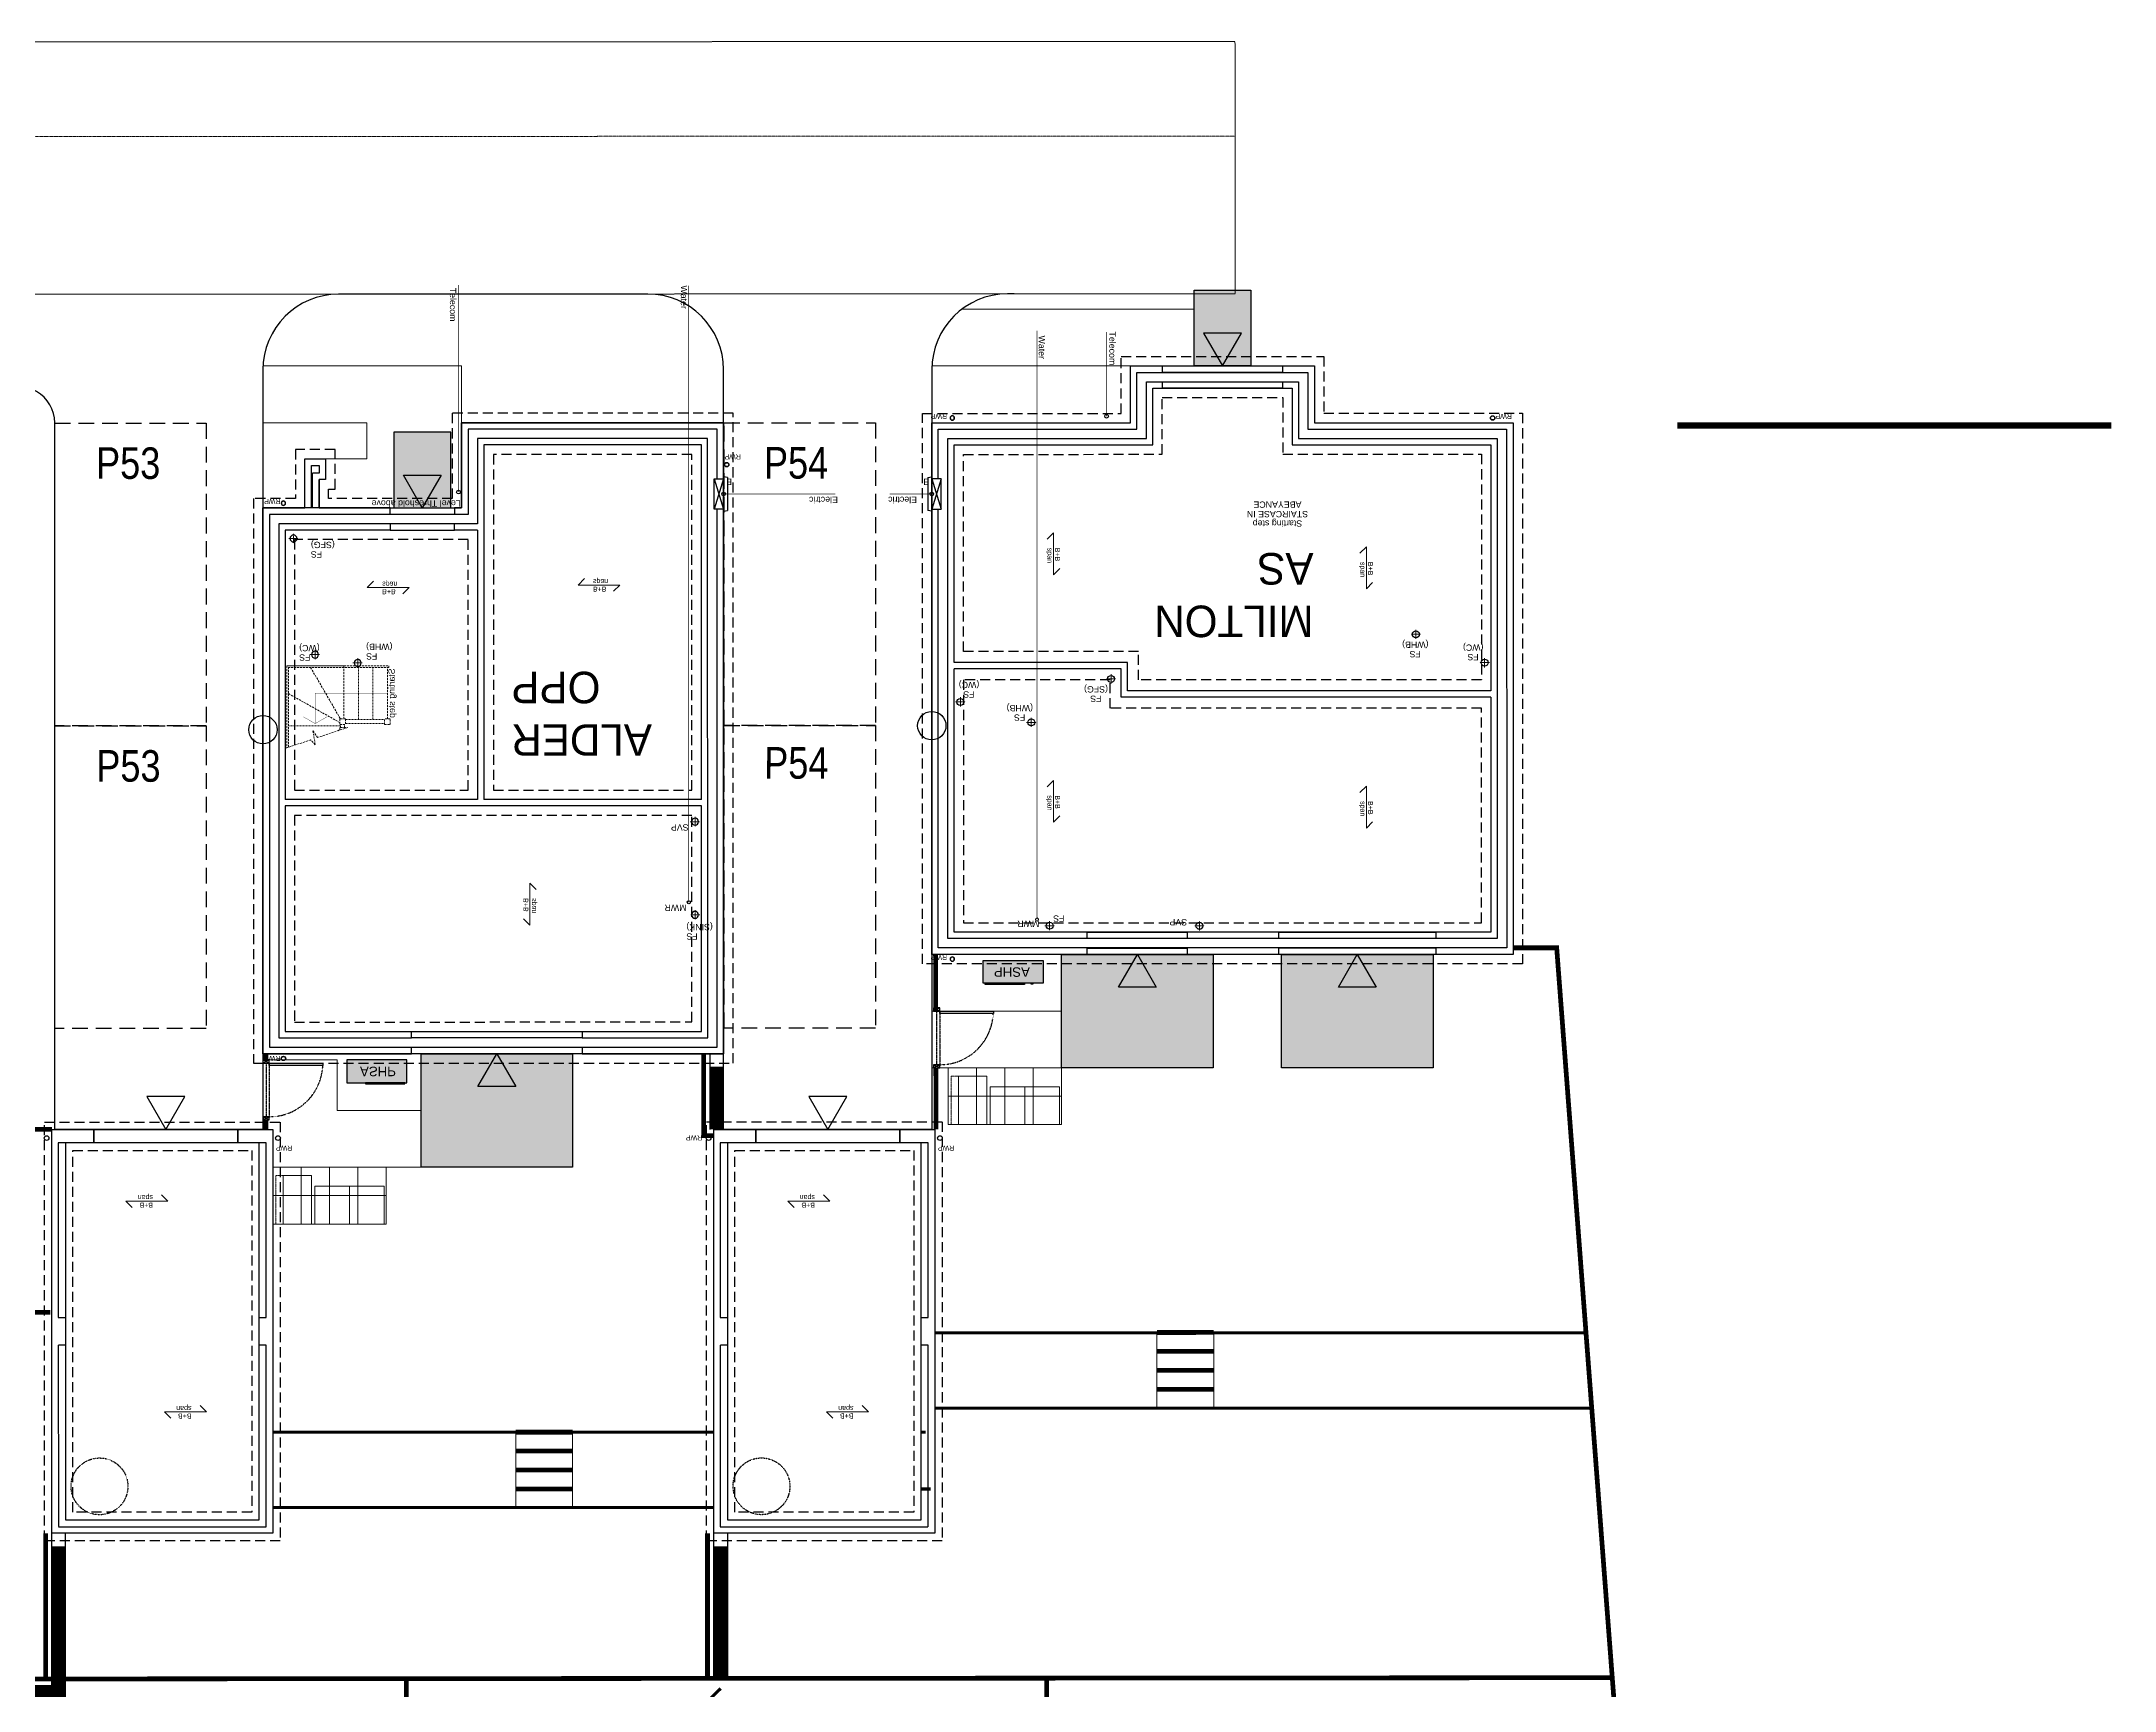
# Model space of a CAD drawing. Extents: x 287880777 to 288144713, y 62793326 to 63089570.
# Drawn here: x 288101342 to 288134203, y 62921944 to 62948087 of the extents above; entities that cross this region are included whole.
import ezdxf

# ---------------------------------------------------------------- set-up
doc = ezdxf.new("R2010")
doc.units = 0
doc.set_wipeout_variables(frame=1)
for name, pattern in [('CENTER', [2, 1.25, -0.25, 0.25, -0.25]), ('CENTER2', [28.575, 19.05, -3.175, 3.175, -3.175]), ('Dash', [6.35, 3.175, -3.175]), ('DASHED', [1.4, 0.7, -0.7]), ('DASHED2', [0.375, 0.25, -0.125]), ('HIDDEN', [9.525, 6.35, -3.175])]:
    doc.linetypes.add(name, pattern=pattern)
doc.layers.get('0').update_dxf_attribs({"color": 252})
for name, color, linetype, true_color in [('DD Boundary - Post and Wire fence', 140, 'Continuous', 0x06bfff), ('NAR DOOR OPENINGS', 140, 'Continuous', 0x00bfff), ('NAR EV CHARGING POINT', 3, 'Continuous', 0x00ff00), ('NAR HOUSE TYPE NAMES', 1, 'Continuous', 0xff0000), ('Wain-Services Run (Water', 145, 'Continuous', 0x3481b8)]:
    doc.layers.add(name, color=color, linetype=linetype, true_color=true_color)
for name, color, linetype, lineweight in [('EXP - HIGHWAY CENTRELINE', 3, 'CENTER2', 18), ('EXP - PRIVATE CHANNEL', 3, 'DASHED2', 9), ('EXP - STEPS', 240, 'Continuous', 18), ('NAR BIN STORAGE', 2, 'Continuous', 0), ('NAR CBF', 34, 'FENCELINE2', 0), ('NAR M4(2)', 94, 'Continuous', 30), ('NAR PATHS', 3, 'Continuous', 0), ('Wain-Text', 2, 'Continuous', 25)]:
    doc.layers.add(name, color=color, linetype=linetype, lineweight=lineweight)
for name, color, linetype in [('NAR CYCLE STORES', 2, 'DASHED'), ('NAR DETAIL', 2, 'Continuous'), ('NAR EXTERNAL WALLS', 2, 'Continuous'), ('NAR PARKING', 7, 'DASHED2'), ('NAR PATIO', 3, 'Continuous'), ('NAR PRIVATE DRIVE', 6, 'Continuous'), ('NAR PRIVATE PATH HATCH', 8, 'Continuous'), ('NAR ROLLOVERS', 76, 'DASHED'), ('Wain-Drainage Foul', 6, 'Continuous'), ('Wain-Drainage Foul Text', 2, 'Continuous'), ('Wain-Electrics', 3, 'Continuous'), ('Wain-Foundation acessories', 9, 'Continuous'), ('Wain-Foundation Line', 9, 'Continuous'), ('Wain-Meter box', 9, 'Continuous'), ('Wain-Part M', 10, 'Continuous'), ('Wain-RWP', 9, 'Continuous'), ('Wain-Services Run (Electric)', 10, 'Continuous'), ('Wain-Services Run (Telecom)', 190, 'Continuous'), ('Wain-Stair 1', 2, 'Continuous'), ('Wain-Stair numbers', 9, 'Continuous'), ('Wain-Wall (External)', 4, 'Continuous')]:
    doc.layers.add(name, color=color, linetype=linetype)
for name, color, linetype, lineweight, true_color in [('NAR Retaining Wall', 222, 'Continuous', 13, 0xcc0099), ('Wain-Mains Water Riser', 152, 'Continuous', 25, 0x2776bb), ('Wain-Mains Water Riser Text', 152, 'Continuous', 25, 0x2776bb)]:
    doc.layers.add(name, color=color, linetype=linetype, lineweight=lineweight, true_color=true_color)
doc.styles.add('DD Arial Narrow', font='ARIALN.TTF', dxfattribs={"height": 100})
doc.styles.get("Standard").update_dxf_attribs({"font": 'arial.ttf'})
doc.styles.add('XREF - ARCHITECT LAYOUT$0$DD Arial Narrow', font='ARIALN.TTF', dxfattribs={"height": 100})
doc.linetypes.add('FENCELINE2', pattern='A,0.25,-0.1,[132,ltypeshp.shx,S=0.1,R=0,X=-0.1,Y=0],-0.1,1', length=1.45)

# ---------------------------------------------------------------- blocks, each defined once
blk = doc.blocks.new('Stairs Subs (Alderwood)')
at = {"layer": 'Wain-Stair 1', "linetype": 'HIDDEN', "lineweight": 9, "ltscale": 5}
for p, q in [((107, 357), (107, 1658, 0)), ((136, 1649, 0), (136, 357)), ((546, 1598, 0), (556, 1592, 0)), ((917, 1388), (948, 1371)), ((948, 1337), (948, 1378, 0)), ((1038, 1337), (948, 1337)), ((961, 1337), (961, 1288)), ((1025, 1337), (1025, 1288)), ((1038, 1348, 0), (1038, 1337)), ((961, 1312), (136, 1312)), ((136, 800), (948, 1259)), ((486, 386), (956, 1198)), ((948, 1198), (948, 1288)), ((948, 1288), (1038, 1288)), ((1038, 1198), (948, 1198)), ((1012, 1198), (1012, 386)), ((1038, 1198), (1038, 1288)), ((1038, 1275), (1657, 1275)), ((1038, 1211), (1657, 1211)), ((1242, 1211), (1242, 386)), ((1472, 1211), (1472, 386)), ((1657, 1288), (1747, 1288)), ((1657, 1288), (1657, 1198)), ((1747, 1198), (1657, 1198)), ((1702, 1198), (1702, 386)), ((1747, 1288), (1747, 1198)), ((107, 357), (1726, 357)), ((1012, 386), (136, 386)), ((136, 357), (1012, 357)), ((1012, 386), (1012, 357)), ((1726, 386), (1012, 386)), ((1012, 357), (1012, 386)), ((1012, 357), (1726, 357)), ((1726, 357), (1726, 386))]:
    blk.add_line(p, q, dxfattribs=at)
at = {"layer": 'Wain-Stair 1', "linetype": 'HIDDEN', "lineweight": 9, "ltscale": 5, "elevation": 0}
blk.add_lwpolyline([(1073, 1336), (597, 1495), (522, 1388), (559, 1611), (486, 1533), (82, 1667)], dxfattribs=at)
at = {"layer": 'Wain-Stair numbers', "const_width": 5}
for points in [[(372, 1168), (372, 1168), (558, 1275), (744, 1168), (744, 1168)], [(558, 1275), (558, 792), (1702, 792)]]:
    blk.add_lwpolyline(points, dxfattribs=at)
at = {"layer": 'Wain-Stair numbers', "insert": (1719, 792), "char_height": 100, "width": 1584.27, "attachment_point": 2, "rotation": 90, "line_spacing_factor": 0.9}
blk.add_mtext('Starting step ', dxfattribs=at)
blk = doc.blocks.new('Drainage Pipe')
at = {"linetype": 'CENTER', "lineweight": 13, "ltscale": 20}
for p, q in [((-41681, 78687), (-41831, 78687)), ((-41756, 78762), (-41756, 78612))]:
    blk.add_line(p, q, dxfattribs=at)
blk.add_circle((-41756, 78687), 55)
blk = doc.blocks.new('RWP')
for radius in [35, 31.5]:
    blk.add_circle((35, 35), radius)
blk = doc.blocks.new('ASHP')
at = {"transparency": 33554457}
h = blk.add_hatch(color=256, dxfattribs=at)
h.dxf.hatch_style = 1
h.paths.add_polyline_path([(548853, -2506), (548853, -2866), (547903, -2866), (547903, -2506)])
at = {"flags": 128}
blk.add_lwpolyline([(548853, -2506), (548853, -2866), (547903, -2866), (547903, -2506)], close=True, dxfattribs=at)
for points in [[(548098, -2496), (548058, -2496), (548058, -2506), (548098, -2506)], [(548199, -2488), (548821, -2488), (548821, -2506), (548199, -2506)]]:
    blk.add_lwpolyline(points, close=True)
at = {"layer": 'Wain-Electrics', "lineweight": 0, "insert": (548112, -2609), "char_height": 150, "width": 2397.38, "attachment_point": 1, "line_spacing_factor": 0.9}
blk.add_mtext('\\A1;ASHP ', dxfattribs=at)
at = {"layer": 'Wain-Text', "lineweight": 0, "insert": (548112, -2609), "char_height": 150, "width": 2397.38, "attachment_point": 1, "line_spacing_factor": 0.9}
blk.add_mtext('\\A1;ASHP ', dxfattribs=at)
blk = doc.blocks.new('Span symbol - Beam & block')
at = {"linetype": 'Continuous', "lineweight": 13}
for p, q in [((-5342, 71790), (-6007, 71790)), ((-6007, 71790), (-5906, 71689)), ((-5442, 71890), (-5342, 71790))]:
    blk.add_line(p, q, dxfattribs=at)
at = {"insert": (-5770, 71896), "char_height": 80, "attachment_point": 1, "line_spacing_factor": 0.9}
blk.add_mtext('B+B\\Pspan', dxfattribs=at)
blk = doc.blocks.new('Wall mounted meter - Electric (Plan)')
blk.add_wipeout([(-7157, 85115), (-7157, 84635), (-7007, 84635), (-7007, 85115)])
for p, q in [((-7217, 85137), (-7157, 85147)), ((-7217, 85137), (-7217, 84613)), ((-7157, 85147), (-7157, 84603)), ((-7007, 85115), (-7157, 85115)), ((-7007, 84635), (-7007, 85115)), ((-7157, 84603), (-7217, 84613)), ((-7157, 84635), (-7007, 84635))]:
    blk.add_line(p, q)
at = {"color": 9}
for p, q in [((-7157, 85115), (-7007, 84635)), ((-7007, 85115), (-7157, 84635))]:
    blk.add_line(p, q, dxfattribs=at)
at = {"lineweight": 0, "insert": (-7368, 85117), "char_height": 100, "width": 133.81, "attachment_point": 1, "line_spacing_factor": 0.9}
blk.add_mtext('\\A1;\\pi78.42052,t378.42052;{\\fCalibri|b0|i0|c0|p34;E}', dxfattribs=at)
blk = doc.blocks.new('A$Cee92f38c')
at = {"layer": 'NAR M4(2)', "ltscale": 10, "transparency": 33554585}
h = blk.add_hatch(color=256, dxfattribs=at)
h.dxf.hatch_style = 1
h.paths.add_polyline_path([(0, 1.2), (0.9, 1.2), (0.9, 0), (0, 0)])
at = {"layer": 'NAR M4(2)', "ltscale": 0.25}
blk.add_lwpolyline([(0, 1.2), (0, 0), (0.9, 0), (0.9, 1.2)], close=True, dxfattribs=at)
blk = doc.blocks.new('A$C3d9247a0')
at = {"layer": 'NAR DOOR OPENINGS', "transparency": 33554610}
h = blk.add_hatch(color=256, dxfattribs=at)
h.dxf.hatch_style = 1
h.paths.add_polyline_path([(450, 1200), (150, 680), (750, 680)])
at = {"layer": 'NAR DOOR OPENINGS'}
blk.add_lwpolyline([(450, 1200), (150, 680), (750, 680)], close=True, dxfattribs=at)
at = {"layer": 'NAR M4(2)', "ltscale": 10, "transparency": 33554585, "xscale": -1000, "yscale": 1000, "zscale": 1000}
blk.add_blockref('A$Cee92f38c', (900, 0), dxfattribs=at)
blk = doc.blocks.new('A$C324e72f9')
at = {"layer": 'NAR DOOR OPENINGS', "transparency": 33554610}
h = blk.add_hatch(color=256, dxfattribs=at)
h.dxf.hatch_style = 1
h.paths.add_polyline_path([(1200, 0), (900, 520), (1500, 520)])
at = {"layer": 'NAR PRIVATE PATH HATCH', "transparency": 33554597}
h = blk.add_hatch(color=256, dxfattribs=at)
h.dxf.hatch_style = 1
h.paths.add_polyline_path([(2400, 0), (0, 0), (0, 1800), (2400, 1800)])
at = {"layer": 'NAR DOOR OPENINGS'}
blk.add_lwpolyline([(1200, 0), (900, 520), (1500, 520)], close=True, dxfattribs=at)
at = {"layer": 'NAR PATIO'}
blk.add_lwpolyline([(2400, 0), (0, 0), (0, 1800), (2400, 1800)], close=True, dxfattribs=at)
blk = doc.blocks.new('B&B Block Symbol')
at = {"linetype": 'Continuous', "lineweight": 13}
for p, q in [((-5342, 71790), (-6007, 71790)), ((-6007, 71790), (-5906, 71689)), ((-5442, 71890), (-5342, 71790))]:
    blk.add_line(p, q, dxfattribs=at)
at = {"insert": (-5770, 71896), "char_height": 80, "attachment_point": 1, "line_spacing_factor": 0.9}
blk.add_mtext('B+B\\Pspan', dxfattribs=at)

msp = doc.modelspace()

# ---------------------------------------------------------------- linework, layer by layer
at = {"layer": 'DD Boundary - Post and Wire fence', "linetype": 'DASHED', "ltscale": 500, "const_width": 100}
msp.add_lwpolyline([(288127270, 62942001), (288134153, 62942001)], dxfattribs=at)
at = {"layer": 'Defpoints'}
for points in [[(288105009, 62924437), (288101507, 62924437), (288101507, 62930840), (288105008, 62930840)], [(288115501, 62924438), (288112000, 62924438), (288112000, 62930840), (288115501, 62930840)]]:
    msp.add_lwpolyline(points, close=True, dxfattribs=at)
at = {"layer": 'EXP - HIGHWAY CENTRELINE', "ltscale": 0.15, "flags": 128}
msp.add_lwpolyline([(288120262, 62946587), (288083946, 62946572)], dxfattribs=at)
at = {"layer": 'EXP - PRIVATE CHANNEL', "ltscale": 2.5, "flags": 128}
for points in [[(288120261, 62948087), (288084082, 62948072)], [(288120261, 62948087), (288120263, 62944087)]]:
    msp.add_lwpolyline(points, dxfattribs=at)
msp.add_lwpolyline([(288120263, 62944087), (288093405, 62944076, 0.414214), (288092405, 62945075), (288083782, 62945072)], format="xyb", dxfattribs=at)
at = {"layer": 'EXP - STEPS'}
for p, q in [((288119024, 62927620), (288119024, 62926420)), ((288119924, 62927621), (288119924, 62926421)), ((288108860, 62926040), (288108860, 62924840)), ((288109760, 62926040), (288109760, 62924840))]:
    msp.add_line(p, q, dxfattribs=at)
at = {"layer": 'EXP - STEPS', "const_width": 75}
for points in [[(288119924, 62927621), (288119024, 62927620)], [(288119924, 62927321), (288119024, 62927320)], [(288119924, 62927021), (288119024, 62927020)], [(288119924, 62926721), (288119024, 62926720)], [(288109760, 62926040), (288108860, 62926040)], [(288109760, 62925740), (288108860, 62925740)], [(288109760, 62925440), (288108860, 62925440)], [(288109760, 62925140), (288108860, 62925140)]]:
    msp.add_lwpolyline(points, dxfattribs=at)
at = {"layer": 'NAR BIN STORAGE', "linetype": 'Dash', "ltscale": 0.025}
for points in [[(288115878, 62931685), (288115763, 62931685), (288115763, 62930915), (288115878, 62930915)], [(288105173, 62930110), (288105058, 62930110), (288105058, 62929340), (288105173, 62929340)]]:
    msp.add_lwpolyline(points, dxfattribs=at)
at = {"layer": 'NAR BIN STORAGE'}
for points in [[(288115878, 62930915), (288115878, 62931685), (288116328, 62931685), (288116328, 62930915)], [(288116378, 62930915), (288116378, 62931515), (288116928, 62931515), (288116928, 62930915)], [(288116928, 62930915), (288116928, 62931515), (288117478, 62931515), (288117478, 62930915)], [(288105173, 62929340), (288105173, 62930110), (288105623, 62930110), (288105623, 62929340)], [(288105673, 62929340), (288105673, 62929940), (288106223, 62929940), (288106223, 62929340)], [(288106223, 62929340), (288106223, 62929940), (288106773, 62929940), (288106773, 62929340)]]:
    msp.add_lwpolyline(points, close=True, dxfattribs=at)
at = {"layer": 'NAR CBF', "ltscale": 1200, "transparency": 33554687, "const_width": 75}
for points in [[(288115514, 62933615), (288115517, 62932715)], [(288104903, 62932041), (288104903, 62931941)], [(288112000, 62930740), (288111840, 62930740), (288111840, 62932040)], [(288115519, 62931815), (288115522, 62930840)], [(288100407, 62930840), (288101507, 62930840)], [(288104903, 62930991), (288104903, 62930840)], [(288084634, 62929060), (288089678, 62929071), (288089681, 62927897), (288101483, 62927942)], [(288088513, 62922117), (288101407, 62922128), (288101407, 62924437)], [(288111900, 62922136), (288111900, 62924438)], [(288101407, 62922128), (288126241, 62922148)]]:
    msp.add_lwpolyline(points, dxfattribs=at)
at = {"layer": 'NAR CBF', "linetype": 'DASHED', "ltscale": 500, "transparency": 33554687, "const_width": 75}
msp.add_lwpolyline([(288124670, 62933718), (288125360, 62933718), (288126790, 62914938)], dxfattribs=at)
at = {"layer": 'NAR CBF', "ltscale": 1200, "transparency": 33554687, "const_width": 75, "elevation": 0}
msp.add_lwpolyline([(288107082, 62902434), (288107126, 62922132)], dxfattribs=at)
at = {"layer": 'NAR CBF', "linetype": 'DASHED', "ltscale": 500, "transparency": 33554687, "const_width": 75, "elevation": 0}
msp.add_lwpolyline([(288117260, 62914605), (288117277, 62922141)], dxfattribs=at)
at = {"layer": 'NAR CYCLE STORES'}
for centre in [(288102262, 62925181), (288112755, 62925182)]:
    msp.add_circle(centre, 450, dxfattribs=at)
at = {"layer": 'NAR DETAIL', "flags": 128}
for points in [[(288115481, 62932715), (288115581, 62932715), (288115581, 62932765), (288115481, 62932765)], [(288115581, 62932715), (288116431, 62932716), (288116431, 62932678), (288115581, 62932677)], [(288104853, 62931891), (288104953, 62931891), (288104953, 62931941), (288104853, 62931941)], [(288104953, 62931891), (288105803, 62931892), (288105803, 62931854), (288104953, 62931853)], [(288115481, 62931815), (288115581, 62931815), (288115581, 62931865), (288115481, 62931865)], [(288104854, 62930991), (288104954, 62930991), (288104954, 62931041), (288104854, 62931041)]]:
    msp.add_lwpolyline(points, close=True, dxfattribs=at)
for points in [[(288115581, 62932765), (288115481, 62932715)], [(288115581, 62932715), (288115481, 62932765)], [(288104953, 62931941), (288104853, 62931891)], [(288104953, 62931891), (288104853, 62931941)], [(288115581, 62931865), (288115481, 62931815)], [(288115581, 62931815), (288115481, 62931865)], [(288104954, 62931041), (288104854, 62930991)], [(288104954, 62930991), (288104854, 62931041)]]:
    msp.add_lwpolyline(points, dxfattribs=at)
at = {"layer": 'NAR DETAIL', "linetype": 'DASHED', "ltscale": 0.005, "flags": 128}
for points in [[(288115581, 62932715), (288115581, 62931865), (288115537, 62931865), (288115537, 62932715)], [(288104953, 62931891), (288104954, 62931041), (288104910, 62931041), (288104909, 62931891)]]:
    msp.add_lwpolyline(points, close=True, dxfattribs=at)
at = {"layer": 'NAR DETAIL', "linetype": 'DASHED', "ltscale": 0.2}
for centre in [(288115581, 62932715), (288104953, 62931891)]:
    msp.add_arc(centre, 850, 270.0478, 357.6279, dxfattribs=at)
at = {"layer": 'NAR DOOR OPENINGS'}
for points in [[(288103314, 62930840), (288103614, 62931359), (288103014, 62931359)], [(288113807, 62930840), (288114107, 62931360), (288113507, 62931360)]]:
    msp.add_lwpolyline(points, close=True, dxfattribs=at)
at = {"layer": 'NAR EV CHARGING POINT'}
for centre in [(288104853, 62937176), (288115455, 62937240)]:
    msp.add_circle(centre, 225, dxfattribs=at)
at = {"layer": 'NAR EXTERNAL WALLS'}
for points in [[(288111940, 62930840), (288111940, 62932040)], [(288112155, 62930840), (288112155, 62932040)], [(288101507, 62922028), (288101507, 62924437)], [(288101722, 62921813), (288101722, 62924437)], [(288112000, 62922136), (288112000, 62924438)], [(288112215, 62924438), (288112215, 62922137)], [(288088513, 62922017), (288101722, 62922028)]]:
    msp.add_lwpolyline(points, dxfattribs=at)
at = {"layer": 'NAR PARKING', "ltscale": 1000}
for points in [[(288101553, 62937238), (288101552, 62942038), (288103952, 62942038), (288103953, 62937238)], [(288101553, 62932438), (288101553, 62937238), (288103953, 62937238), (288103953, 62932438)], [(288112162, 62932443), (288112162, 62937243), (288114562, 62937243), (288114562, 62932443)]]:
    msp.add_lwpolyline(points, close=True, dxfattribs=at)
at = {"layer": 'NAR PATHS'}
for points in [[(288115459, 62942943), (288120512, 62942943), (288120512, 62944143), (288120261, 62944143)], [(288119612, 62944087), (288119612, 62943843), (288115932, 62943843)], [(288108002, 62942042), (288108002, 62942942), (288104852, 62942942)], [(288105845, 62941470), (288106502, 62941470), (288106502, 62942042), (288104852, 62942042)], [(288117513, 62932715), (288115455, 62932715)], [(288107360, 62931140), (288106030, 62931139), (288106029, 62931941), (288104853, 62931941)], [(288117513, 62931815), (288115455, 62931815)], [(288116163, 62931815), (288116163, 62930915)], [(288116613, 62931815), (288116613, 62930915)], [(288117063, 62931815), (288117063, 62930915)], [(288115713, 62931365), (288117513, 62931365)], [(288107360, 62930240), (288105008, 62930240)], [(288105458, 62930240), (288105458, 62929340)], [(288105908, 62930240), (288105908, 62929340)], [(288106358, 62930240), (288106358, 62929340)], [(288105008, 62929790), (288106808, 62929790)]]:
    msp.add_lwpolyline(points, dxfattribs=at)
for points in [[(288115713, 62930915), (288115713, 62931815), (288117513, 62931815), (288117513, 62930915)], [(288105008, 62929340), (288105008, 62930240), (288106808, 62930240), (288106808, 62929340)]]:
    msp.add_lwpolyline(points, close=True, dxfattribs=at)
at = {"layer": 'NAR PRIVATE DRIVE'}
msp.add_lwpolyline([(288101552, 62942042, 1.000002), (288100407, 62942042), (288100407, 62937242), (288093410, 62937242), (288093405, 62944076)], format="xyb", dxfattribs=at)
at = {"layer": 'NAR Retaining Wall', "linetype": 'DASHED', "ltscale": 250, "const_width": 200}
for points in [[(288112048, 62930840), (288112048, 62931833)], [(288101615, 62922028), (288101615, 62924230)], [(288112107, 62922137), (288112107, 62924231)], [(288088513, 62921909), (288101722, 62921920)]]:
    msp.add_lwpolyline(points, dxfattribs=at)
at = {"layer": 'NAR ROLLOVERS', "ltscale": 500, "const_width": 50}
for points in [[(288115501, 62927615), (288125852, 62927615)], [(288115501, 62926420), (288125929, 62926420)], [(288105008, 62926040), (288112000, 62926040)], [(288115286, 62926040), (288115360, 62926040)], [(288115286, 62925140), (288115436, 62925140)], [(288105009, 62924845), (288112000, 62924845)], [(288101519, 62921813), (288102499, 62920967), (288111092, 62920976), (288112107, 62921976)]]:
    msp.add_lwpolyline(points, dxfattribs=at)
at = {"layer": 'Wain-Foundation Line', "linetype": 'HIDDEN', "ltscale": 25}
for points in [[(288124819, 62933467), (288115306, 62933466), (288115306, 62942191), (288118456, 62942191), (288118456, 62943091), (288121669, 62943092), (288121669, 62942192), (288124819, 62942192)], [(288115956, 62938415), (288115956, 62941541), (288119106, 62941542), (288119106, 62942442), (288121019, 62942442), (288121019, 62941542), (288124169, 62941542), (288124169, 62937965), (288118733, 62937965), (288118733, 62938415)], [(288104703, 62931890), (288112305, 62931890), (288112305, 62942193), (288107852, 62942192), (288107852, 62940842), (288105892, 62940842), (288105892, 62940992), (288105995, 62940992), (288105995, 62941620), (288105367, 62941620), (288105367, 62940842), (288104702, 62940842)], [(288108505, 62936218), (288111653, 62936218), (288111652, 62941540), (288108505, 62941540)], [(288105355, 62936218), (288108105, 62936218), (288108105, 62940190), (288105355, 62940190)], [(288115956, 62937965), (288115956, 62934116), (288124169, 62934117), (288124169, 62937515), (288118283, 62937515), (288118283, 62937965)], [(288105355, 62932542), (288111653, 62932543), (288111653, 62935818), (288105355, 62935818)], [(288105126, 62924320), (288101390, 62924320), (288101389, 62930957), (288105126, 62930957)], [(288115619, 62924320), (288111882, 62924320), (288111882, 62930958), (288115619, 62930958)], [(288104676, 62924770), (288101840, 62924770), (288101839, 62930507), (288104676, 62930507)], [(288115169, 62924770), (288112332, 62924770), (288112332, 62930508), (288115169, 62930508)]]:
    msp.add_lwpolyline(points, close=True, dxfattribs=at)
at = {"layer": 'Wain-Mains Water Riser'}
msp.add_circle((288111603, 62934440), 25, dxfattribs=at)
at = {"layer": 'Wain-Mains Water Riser', "lineweight": 0}
msp.add_circle((288117123, 62934167, 0), 25, dxfattribs=at)
at = {"layer": 'Wain-RWP'}
for centre in [(288101424, 62930703), (288105091, 62930703), (288111917, 62930703), (288115584, 62930703)]:
    msp.add_circle(centre, 37.5, dxfattribs=at)
at = {"layer": 'Wain-Services Run (Telecom)', "const_width": 10}
for points in [[(288107951, 62940943), (288107951, 62944226)], [(288118226, 62942145), (288118226, 62943480)]]:
    msp.add_lwpolyline(points, dxfattribs=at)
at = {"layer": 'Wain-Services Run (Telecom)'}
for centre in [(288118226, 62942145), (288107951, 62940943)]:
    msp.add_circle(centre, 29, dxfattribs=at)
at = {"layer": 'Wain-Services Run (Water', "const_width": 10}
msp.add_lwpolyline([(288111603, 62934440), (288111602, 62944215)], dxfattribs=at)
at = {"layer": 'Wain-Services Run (Water', "const_width": 10, "elevation": 0}
msp.add_lwpolyline([(288117123, 62934167), (288117122, 62943503)], dxfattribs=at)
at = {"layer": 'Wain-Wall (External)'}
for p, q in [((288105517, 62940692), (288105517, 62941470)), ((288105517, 62941470), (288105845, 62941470)), ((288105620, 62940692), (288105620, 62941367)), ((288105620, 62941367), (288105742, 62941367)), ((288105742, 62941367), (288105742, 62941245)), ((288105845, 62941470), (288105845, 62941142)), ((288105640, 62940692), (288105640, 62941245)), ((288105742, 62941245), (288105640, 62941245)), ((288105742, 62940692), (288105742, 62941142)), ((288105845, 62941142), (288105742, 62941142)), ((288108255, 62940340), (288108255, 62936068)), ((288108355, 62940340), (288108355, 62936068)), ((288108255, 62936068), (288105205, 62936068)), ((288111803, 62936068), (288108355, 62936068)), ((288111803, 62935968), (288105205, 62935968))]:
    msp.add_line(p, q, dxfattribs=at)
for points in [[(288124670, 62933615), (288115455, 62933615), (288115455, 62942043), (288118605, 62942043), (288118605, 62942943), (288121520, 62942943), (288121520, 62942043), (288124670, 62942043)], [(288124568, 62933718), (288115558, 62933718), (288115557, 62941940), (288118707, 62941940), (288118707, 62942840), (288121417, 62942840), (288121417, 62941940), (288124567, 62941940)], [(288124418, 62933868), (288115708, 62933868), (288115707, 62941790), (288118857, 62941790), (288118857, 62942690), (288121267, 62942690), (288121267, 62941790), (288124417, 62941790)], [(288121014, 62942840), (288119111, 62942840), (288119111, 62942943), (288121014, 62942943)], [(288121014, 62942590), (288119111, 62942590), (288119111, 62942690), (288121014, 62942690)], [(288106867, 62940692), (288107890, 62940692), (288107890, 62940590), (288106867, 62940590)], [(288106867, 62940340), (288107890, 62940340), (288107890, 62940440), (288106867, 62940440)], [(288119505, 62933868), (288117920, 62933868), (288117920, 62933968), (288119505, 62933968)], [(288123443, 62933868), (288120958, 62933868), (288120958, 62933968), (288123443, 62933968)], [(288119505, 62933615), (288117920, 62933615), (288117920, 62933715), (288119505, 62933715)], [(288123443, 62933615), (288120958, 62933615), (288120958, 62933718), (288123443, 62933718)], [(288107205, 62932392), (288109915, 62932392), (288109915, 62932292), (288107205, 62932292)], [(288107205, 62932142), (288109915, 62932142), (288109915, 62932040), (288107205, 62932040)], [(288105009, 62924437), (288101507, 62924437), (288101507, 62930840), (288102172, 62930840), (288102172, 62930625), (288101722, 62930625), (288101722, 62930625), (288101722, 62930625), (288101722, 62924652), (288101722, 62924652), (288101722, 62924652), (288104794, 62924652), (288104793, 62930625), (288104793, 62930625), (288104793, 62930625), (288104793, 62930625), (288104793, 62930625), (288104456, 62930625), (288104456, 62930840), (288105008, 62930840)], [(288104456, 62930625), (288102172, 62930625), (288102172, 62930840), (288104456, 62930840)], [(288115501, 62924438), (288112000, 62924438), (288112000, 62930840), (288112665, 62930840), (288112665, 62930625), (288112215, 62930625), (288112215, 62930625), (288112215, 62930625), (288112215, 62924653), (288112215, 62924653), (288112215, 62924653), (288115286, 62924653), (288115286, 62930625), (288115286, 62930625), (288115286, 62930625), (288115286, 62930625), (288115286, 62930625), (288114949, 62930625), (288114949, 62930840), (288115501, 62930840)], [(288114949, 62930625), (288112665, 62930625), (288112665, 62930840), (288114949, 62930840)]]:
    msp.add_lwpolyline(points, close=True, dxfattribs=at)
for points in [[(288115808, 62938240), (288115807, 62941690), (288118957, 62941690), (288118957, 62942590), (288121167, 62942590), (288121167, 62941690), (288124317, 62941690), (288124318, 62937790)], [(288109915, 62932040), (288112155, 62932040), (288112155, 62942043), (288108002, 62942042), (288108002, 62940692), (288107890, 62940692)], [(288109915, 62932142), (288112053, 62932143), (288112052, 62941940), (288108105, 62941940), (288108105, 62940590), (288107890, 62940590)], [(288109915, 62932292), (288111903, 62932293), (288111902, 62941790), (288108255, 62941790), (288108255, 62940440), (288107890, 62940440)], [(288111803, 62936068), (288111802, 62941690), (288108355, 62941690), (288108355, 62940340)], [(288106867, 62940692), (288104852, 62940692), (288104853, 62932040), (288107205, 62932040)], [(288106867, 62940590), (288104955, 62940590), (288104955, 62932142), (288107205, 62932142)], [(288106867, 62940440), (288105105, 62940440), (288105105, 62932292), (288107205, 62932292)], [(288106867, 62940340), (288105205, 62940340), (288105205, 62936068)], [(288108255, 62940340), (288107890, 62940340)], [(288124318, 62937790), (288118558, 62937790), (288118558, 62938240), (288115808, 62938240)], [(288124318, 62937690), (288124318, 62933968), (288115808, 62933968), (288115808, 62938140)], [(288124318, 62937690), (288118458, 62937690), (288118458, 62938140), (288115808, 62938140)], [(288105205, 62935968), (288105205, 62932392), (288107205, 62932392)], [(288109915, 62932392), (288111803, 62932393), (288111803, 62935968)]]:
    msp.add_lwpolyline(points, dxfattribs=at)
at = {"layer": 'Wain-Wall (External)', "linetype": 'HIDDEN'}
for points in [[(288105009, 62924437), (288101507, 62924437), (288101507, 62930840), (288102172, 62930840), (288102172, 62930625), (288101609, 62930625), (288101609, 62927858), (288101722, 62927858), (288101722, 62927418), (288101609, 62927418), (288101610, 62924540), (288104906, 62924540), (288104906, 62927418), (288104793, 62927418), (288104793, 62927858), (288104906, 62927858), (288104906, 62930625), (288104456, 62930625), (288104456, 62930840), (288105008, 62930840)], [(288115501, 62924438), (288112000, 62924438), (288112000, 62930840), (288112665, 62930840), (288112665, 62930625), (288112102, 62930625), (288112102, 62927859), (288112215, 62927859), (288112215, 62927419), (288112102, 62927419), (288112102, 62924540), (288115399, 62924540), (288115399, 62927419), (288115286, 62927419), (288115286, 62927859), (288115399, 62927859), (288115399, 62930625), (288114949, 62930625), (288114949, 62930840), (288115501, 62930840)]]:
    msp.add_lwpolyline(points, close=True, dxfattribs=at)

# ---------------------------------------------------------------- block references
at = {"layer": 'NAR DETAIL', "rotation": 180.0018836249066}
msp.add_blockref('ASHP', (288665122, 62930668), dxfattribs=at)
at = {"layer": 'NAR DETAIL', "xscale": -1, "rotation": 180.0015177941935}
msp.add_blockref('ASHP', (287558279, 62929060), dxfattribs=at)
at = {"layer": 'NAR M4(2)', "rotation": 180.0018836249066}
msp.add_blockref('A$C3d9247a0', (288120512, 62944143), dxfattribs=at)
at = {"layer": 'NAR M4(2)', "xscale": -1, "rotation": 180.0015177941935}
msp.add_blockref('A$C3d9247a0', (288106929, 62941892), dxfattribs=at)
at = {"layer": 'NAR PATIO'}
for p, rotation in [((288119913, 62933615), 180.0018836249066), ((288123400, 62933615), 180.0018836249066), ((288109760, 62932040), 180.0015177941935)]:
    msp.add_blockref('A$C324e72f9', p, dxfattribs=dict(at, rotation=rotation))
at = {"layer": 'Wain-Drainage Foul', "lineweight": 0, "xscale": -1}
for p, rotation in [((288063583, 62861519), 0.0015177941936084), ((288063925, 62859678), 0.0015177941936084), ((288064601, 62859547, 42), 0.0015177941936084), ((288069948, 62857030), 0.0015177941936084), ((288033015, 62975995), 270.0015177941936)]:
    msp.add_blockref('Drainage Pipe', p, dxfattribs=dict(at, rotation=rotation))
at = {"layer": 'Wain-Drainage Foul', "lineweight": 0}
for p, rotation in [((288044442, 62896931, 42), 270.0018836249066), ((288196983, 62979739), 90.00188362490661), ((288045532, 62896481), 270.0018836249066), ((288194593, 62979374), 90.00188362490661), ((288195718, 62979050), 90.00188362490661), ((288196008, 62975827), 90.00188362490661), ((288077939, 63012753), 180.0018836249066)]:
    msp.add_blockref('Drainage Pipe', p, dxfattribs=dict(at, rotation=rotation))
at = {"layer": 'Wain-Foundation acessories'}
for name, p, rotation in [('Span symbol - Beam & block', (288045593, 62934289), 270.0018836249066), ('Span symbol - Beam & block', (288050553, 62934064), 270.0018836249066), ('Span symbol - Beam & block', (288045593, 62930364), 270.0018836249066), ('Span symbol - Beam & block', (288050553, 62930272), 270.0018836249066), ('B&B Block Symbol', (288097338, 63001494), 180.0015177942702), ('B&B Block Symbol', (288107831, 63001494), 180.0015177941925), ('B&B Block Symbol', (288097949, 62998151), 180.0015177942702), ('B&B Block Symbol', (288108442, 62998152), 180.0015177941925)]:
    msp.add_blockref(name, p, dxfattribs=dict(at, rotation=rotation))
at = {"layer": 'Wain-Foundation acessories', "xscale": -1}
for p, rotation in [((288112511, 63011219), 180.0015177941935), ((288115852, 63011260), 180.0015177941935), ((288180875, 62928738), 90.00151779419352)]:
    msp.add_blockref('Span symbol - Beam & block', p, dxfattribs=dict(at, rotation=rotation))
at = {"layer": 'Wain-RWP', "xscale": -1}
for p, rotation in [((288115745, 62942153, 0), 180.0018836249066), ((288105142, 62940802, 0), 180.0015177941935), ((288115745, 62933575), 180.0018836249066)]:
    msp.add_blockref('RWP', p, dxfattribs=dict(at, rotation=rotation))
at = {"layer": 'Wain-RWP'}
for p, rotation in [((288124380, 62942153, 0), 180.0018836249066), ((288105143, 62931930, 0), 0.0015177941935669)]:
    msp.add_blockref('RWP', p, dxfattribs=dict(at, rotation=rotation))
at = {"layer": 'Wain-Stair 1', "xscale": -1, "rotation": 180.0015177941935}
msp.add_blockref('Stairs Subs (Alderwood)', (288105123, 62938548), dxfattribs=at)

# ---------------------------------------------------------------- texts
at = {"layer": 'NAR HOUSE TYPE NAMES', "char_height": 500, "style": 'DD Arial Narrow'}
for s, insert, attachment_point, rotation in [('{\\fGill Sans MT|b0|i0|c0|p34;MILTON\\PAS}', (288121506, 62938644, 0), 1, 180.0019), ('{\\fGill Sans MT|b0|i0|c0|p34;ALDER\\POPP}', (288108790, 62936762, 0), 3, 180.0015)]:
    msp.add_mtext_dynamic_manual_height_columns(s, width=2588.93, gutter_width=12.5, heights=[0], dxfattribs=dict(at, insert=insert, attachment_point=attachment_point, rotation=rotation))
at = {"layer": 'NAR PARKING', "char_height": 500, "attachment_point": 3, "rotation": 359.7932, "style": 'XREF - ARCHITECT LAYOUT$0$DD Arial Narrow'}
for s, insert in [('P53', (288103227, 62941651)), ('P54', (288113814, 62941655)), ('P53', (288103231, 62936851)), ('P54', (288113818, 62936898))]:
    msp.add_mtext_dynamic_manual_height_columns(s, width=1066.24, gutter_width=500, heights=[0], dxfattribs=dict(at, insert=insert))
at = {"layer": 'Wain-Drainage Foul Text', "char_height": 100, "line_spacing_factor": 0.9}
for s, insert, attachment_point, rotation in [('\\A1;FS\\P(SFG)', (288105612, 62939905), 3, 180.0015), ('\\A1;FS\\P(WC)', (288105427, 62938270), 3, 180.0015), ('\\A1;FS\\P(WHB)', (288106488, 62938288), 3, 180.0015), ('\\A1;\\pi-79.87722;FS\\P\\pi-202.72851;(WHB)', (288123126, 62938324), 1, 180.0019), ('\\A1;\\pi-79.87722;FS\\P\\pi-156.13915;(WC)', (288124044, 62938277, 0), 1, 180.0019), ('\\A1;\\pi-79.87722;FS\\P\\pi-156.13915;(WC)', (288116052, 62937685, 0), 1, 180.0019), ('\\A1;\\pi-79.87722;FS\\P\\pi-183.35607;(SFG)', (288118065, 62937616, 0), 1, 180.0019), ('\\A1;\\pi-79.87722;FS\\P\\pi-202.72851;(WHB)', (288116857, 62937318, 0), 1, 180.0019), ('\\A1;FS\\P(SINK)', (288111565, 62933988), 6, 180.0015), ('\\A1;{\\fArial|b0|i0|c0|p34;SVP}', (288119502, 62934073, 0), 1, 180.0019)]:
    msp.add_mtext(s, dxfattribs=dict(at, insert=insert, attachment_point=attachment_point, rotation=rotation))
at = {"layer": 'Wain-Drainage Foul Text', "lineweight": 0, "char_height": 100, "line_spacing_factor": 0.9}
for s, insert, attachment_point, rotation in [('\\A1;{\\fArial|b0|i0|c0|p34;SVP}', (288111320, 62935577, 0), 3, 180.0015), ('\\A1;\\pi-79.87722;FS ', (288117477, 62934182, 0), 4, 180.0019)]:
    msp.add_mtext(s, dxfattribs=dict(at, insert=insert, attachment_point=attachment_point, rotation=rotation))
at = {"layer": 'Wain-Mains Water Riser Text', "insert": (288111218, 62934302, 0), "char_height": 100, "attachment_point": 3, "rotation": 180.0015, "line_spacing_factor": 0.9}
msp.add_mtext('MWR', dxfattribs=at)
at = {"layer": 'Wain-Mains Water Riser Text', "lineweight": 0, "insert": (288116810, 62934047, 0), "char_height": 100, "attachment_point": 3, "rotation": 180.0019, "line_spacing_factor": 0.9}
msp.add_mtext('MWR', dxfattribs=at)
at = {"layer": 'Wain-Part M', "insert": (288107282, 62940713), "char_height": 100, "width": 1809.27, "attachment_point": 2, "rotation": 180.0015, "line_spacing_factor": 0.9}
msp.add_mtext('Level Threshold above  ', dxfattribs=at)
at = {"layer": 'Wain-RWP', "char_height": 80, "line_spacing_factor": 0.9}
for insert, attachment_point, rotation in [((288115697, 62942183, 0), 7, 180.0019), ((288124651, 62942183, 0), 7, 180.0019), ((288112168, 62941540, 0), 9, 180.0015), ((288104871, 62940833, 0), 9, 180.0015), ((288115697, 62933606, 0), 7, 180.0019), ((288104871, 62931924, 0), 3, 180.0015), ((288105318, 62930503), 1, 180.0015), ((288111816, 62930664), 1, 180.0015), ((288115811, 62930503), 1, 180.0015)]:
    msp.add_mtext('RWP', dxfattribs=dict(at, insert=insert, attachment_point=attachment_point, rotation=rotation))
at = {"layer": 'Wain-Services Run (Electric)'}
msp.add_text('Electric ', height=100, rotation=180.0015, dxfattribs=at).set_placement((288113967, 62940869, 0))
at = {"layer": 'Wain-Services Run (Telecom)'}
for rotation, p in [(270.0015, (288107816, 62944183, 0)), (270.0019, (288118269, 62943489, 0))]:
    msp.add_text('Telecom', height=100, rotation=rotation, dxfattribs=at).set_placement(p)
at = {"layer": 'Wain-Services Run (Water'}
for rotation, p in [(270.0015, (288111477, 62944220, 0)), (270.0019, (288117150, 62943425, 0))]:
    msp.add_text('Water', height=100, rotation=rotation, dxfattribs=at).set_placement(p)
at = {"layer": 'Wain-Stair numbers', "insert": (288120934, 62940394, 0), "char_height": 100, "width": 1584.27, "attachment_point": 2, "rotation": 180.0019, "line_spacing_factor": 0.9}
msp.add_mtext('Starting step \\PSTAIRCASE IN ABEYANCE', dxfattribs=at)

# ---------------------------------------------------------------- next in the draw order: block references
at = {"layer": 'Wain-Meter box', "xscale": -1, "rotation": 0.0015177941936084}
msp.add_blockref('Wall mounted meter - Electric (Plan)', (288105001, 62856037), dxfattribs=at)
at = {"layer": 'Wain-Meter box', "rotation": 0.0018836249066071}
msp.add_blockref('Wall mounted meter - Electric (Plan)', (288122614, 62856038), dxfattribs=at)

# ---------------------------------------------------------------- next in the draw order: linework, layer by layer
at = {"layer": 'Defpoints'}
for points in [[(288124670, 62933615), (288115455, 62933615), (288115455, 62942043), (288118605, 62942043), (288118605, 62942943), (288121520, 62942943), (288121520, 62942043), (288124670, 62942043)], [(288112155, 62932040), (288104853, 62932040), (288104852, 62940692), (288105517, 62940692), (288105517, 62941470), (288105845, 62941470), (288105845, 62941142), (288105742, 62941142), (288105742, 62940692), (288108002, 62940692), (288108002, 62942042), (288112155, 62942043)]]:
    msp.add_lwpolyline(points, close=True, dxfattribs=at)
at = {"layer": 'NAR PARKING', "ltscale": 1000}
msp.add_lwpolyline([(288112162, 62937243), (288112162, 62942043), (288114562, 62942043), (288114562, 62937243)], close=True, dxfattribs=at)
at = {"layer": 'NAR PRIVATE DRIVE'}
msp.add_lwpolyline([(288116762, 62944085), (288116654, 62944085, 0.414098), (288115455, 62942885), (288115455, 62930840), (288112155, 62930840), (288112154, 62942884, 0.414111), (288110954, 62944083), (288106052, 62944081, 0.4141), (288104852, 62942881), (288104853, 62930840), (288101553, 62930840), (288101552, 62942042)], format="xyb", dxfattribs=at)
at = {"layer": 'Wain-Services Run (Electric)', "const_width": 10}
for points in [[(288112155, 62940913), (288113927, 62940913)], [(288115455, 62940913), (288114785, 62940913)]]:
    msp.add_lwpolyline(points, dxfattribs=at)
at = {"layer": 'Wain-Services Run (Electric)'}
for centre in [(288112155, 62940913), (288115455, 62940913)]:
    msp.add_circle(centre, 29, dxfattribs=at)

# ---------------------------------------------------------------- next in the draw order: block references
at = {"layer": 'Wain-RWP', "rotation": 90.00151779419357}
msp.add_blockref('RWP', (288112240, 62941343), dxfattribs=at)

# ---------------------------------------------------------------- next in the draw order: texts
at = {"layer": 'Wain-Services Run (Electric)'}
msp.add_text('Electric ', height=100, rotation=180.0019, dxfattribs=at).set_placement((288115221, 62940870, 0))

doc.saveas('drawing.dxf')
